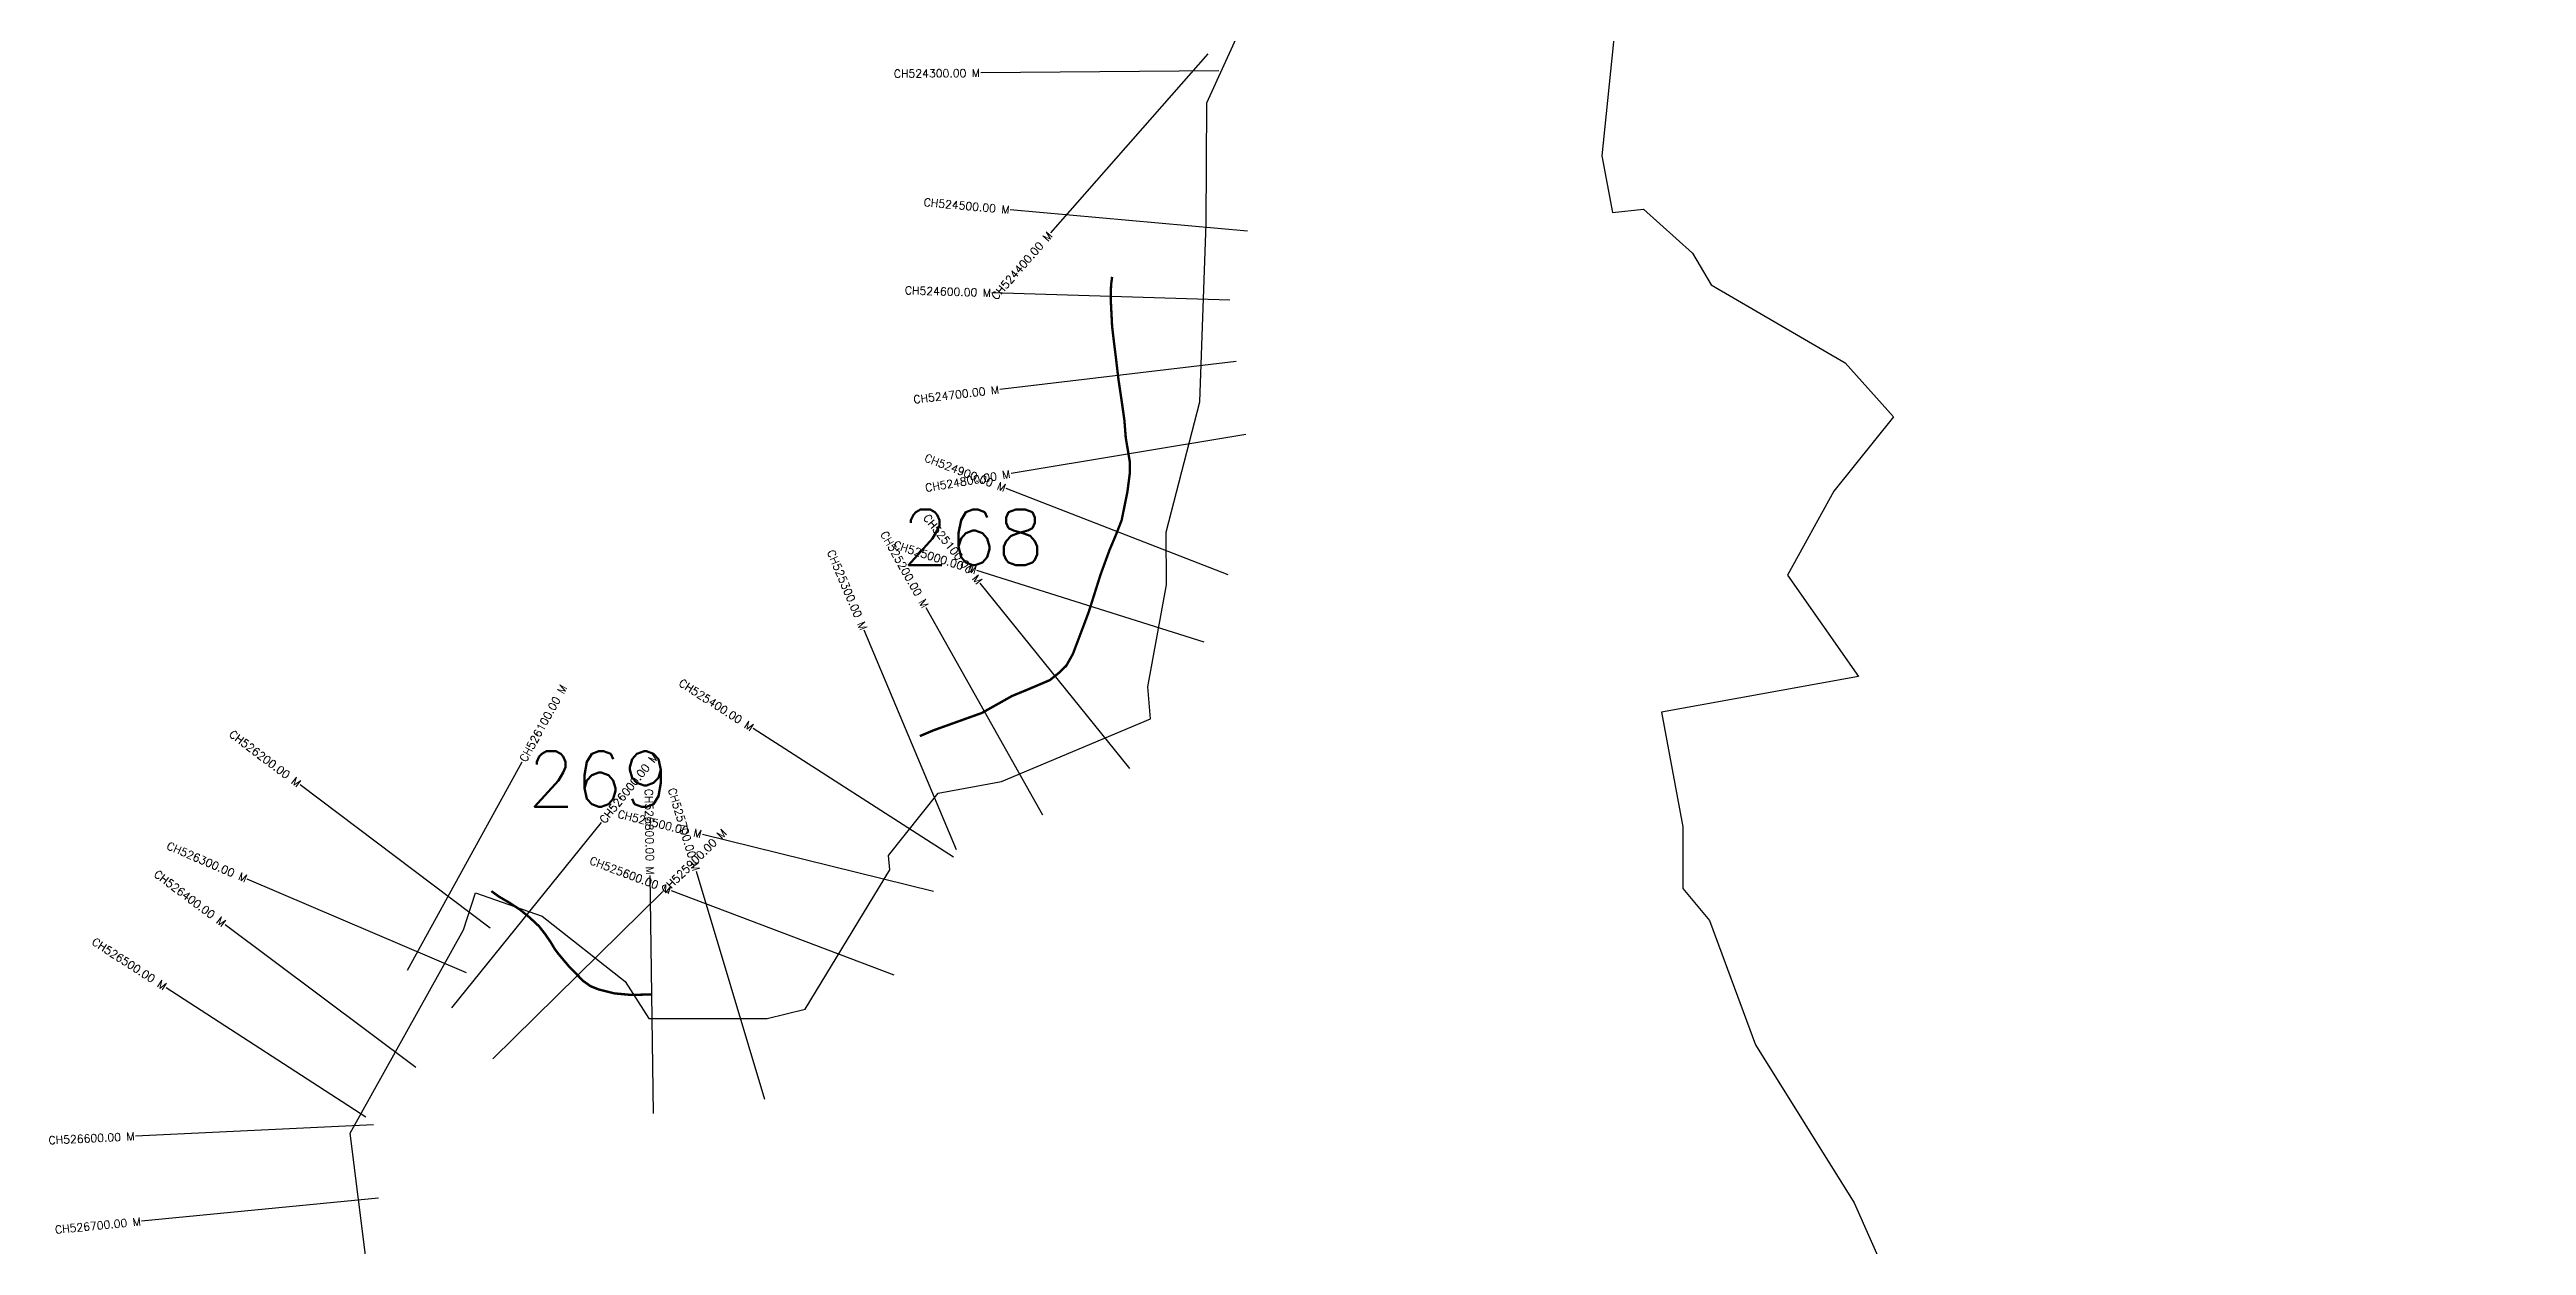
# Model space of a CAD drawing. Header units: metres. Extents: x 316827 to 319946, y 1872732 to 1878514.
# Drawn here: x 316827 to 319946, y 1874699 to 1876207 of the extents above; entities that cross this region are included whole.
import ezdxf
from ezdxf.enums import TextEntityAlignment as Align

# ---------------------------------------------------------------- set-up
doc = ezdxf.new("R2010")
doc.units = ezdxf.units.M
for name, color, linetype in [('CS', 134, 'Continuous'), ('CSMark', 6, 'Continuous'), ('NATURALLY PROTECTED', 3, 'Continuous'), ('village', 3, 'Continuous')]:
    doc.layers.add(name, color=color, linetype=linetype)
doc.styles.get("Standard").update_dxf_attribs({"font": 'simplex.shx'})

msp = doc.modelspace()

# ---------------------------------------------------------------- linework, layer by layer
at = {"color": 6, "flags": 128}
msp.add_lwpolyline([(318896, 1875950.1), (318919.5, 1875910.4)], dxfattribs=at)
at = {"layer": 'CS'}
for p, q in [((318285.6, 1876201.4), (318087.8, 1875975.9)), ((318299.8, 1876179.8), (317999.8, 1876177.3)), ((318335.8, 1875977.8), (318037, 1876004.7)), ((318313.4, 1875891.1), (318013.6, 1875900.1)), ((318321.6, 1875813.7), (318023.7, 1875778.4)), ((318333.8, 1875721.7), (318037.9, 1875672.3)), ((318311.4, 1875544.8), (318031.8, 1875653.4)), ((318281, 1875459.8), (317994.9, 1875550.1)), ((318187.6, 1875300.6), (317999.2, 1875534.1)), ((318078, 1875241.8), (317930.9, 1875503.3)), ((317969.4, 1875198.3), (317853, 1875474.8)), ((317965.4, 1875188.7), (317713.1, 1875350.9)), ((317277.7, 1875046.3), (317422.2, 1875309.2)), ((317382, 1875099.3), (317142.5, 1875280)), ((317333.8, 1874999.2), (317522, 1875232.8)), ((317940.4, 1875145.7), (317649.2, 1875217.5)), ((317587.8, 1874865.9), (317583.3, 1875165.8)), ((317727.7, 1874883.5), (317641.9, 1875171)), ((317352, 1875043.3), (317076.1, 1875161.1)), ((317385.2, 1874934.8), (317599.1, 1875145.1)), ((317890.8, 1875040.3), (317610.2, 1875146.6)), ((317288.2, 1874923.9), (317048.1, 1875103.8)), ((317225.4, 1874861.1), (316973.7, 1875024.4)), ((317234.8, 1874851.5), (316935.1, 1874837.2)), ((317241.5, 1874759.3), (316942.9, 1874730))]:
    msp.add_line(p, q, dxfattribs=at)
at = {"layer": 'NATURALLY PROTECTED', "const_width": 3, "flags": 128}
for points in [[(318165.2, 1875920.3), (318163.9, 1875910.2), (318163.4, 1875893.6), (318165.2, 1875857.9), (318167.5, 1875838.3), (318170, 1875818.2), (318173.2, 1875791), (318177.2, 1875764.2), (318180.7, 1875739.4), (318182.4, 1875717.5), (318187.5, 1875687.2), (318187.6, 1875673.6), (318184.5, 1875649.5), (318177.2, 1875613.5), (318169.7, 1875594.3), (318161.8, 1875575.6), (318150.7, 1875545.2), (318135.6, 1875497.4), (318115.9, 1875445.2), (318107.5, 1875430.2), (318098.8, 1875421.7), (318086.9, 1875412.1), (318061.1, 1875401.1), (318039.3, 1875392.1), (318001, 1875370.6), (317940.3, 1875348.8), (317923.1, 1875341.5)], [(317586.3, 1875015.9), (317580.8, 1875015.8), (317559.2, 1875015.3), (317538.6, 1875017.2), (317518.8, 1875022.1), (317508.4, 1875026.3), (317499.2, 1875032.8), (317481.6, 1875050.7), (317467.5, 1875067.5), (317463.2, 1875073.3), (317458, 1875082), (317451.2, 1875091.9), (317443.6, 1875101.7), (317431.5, 1875113), (317419.3, 1875122.9), (317406, 1875131.6), (317393, 1875139.2), (317384.2, 1875145.6), (317383.6, 1875146.2)]]:
    msp.add_lwpolyline(points, dxfattribs=at)
at = {"layer": 'village', "color": 6}
for points in [[(317226, 1874677.2, 0), (317205.8, 1874841.2, 0), (317348.3, 1875097.5, 0), (317363.4, 1875144.1, 0), (317447.6, 1875114.4, 0), (317552, 1875032.2, 0), (317581.9, 1874985.4, 0), (317730.7, 1874985.6, 0), (317778.5, 1874997.4, 0), (317885.4, 1875172.9, 0), (317883.7, 1875190.9, 0), (317946.1, 1875269.6, 0), (318025.7, 1875284.3, 0), (318213.4, 1875363.3, 0), (318210.2, 1875403.6, 0), (318233.9, 1875532.2, 0), (318233.4, 1875598.7, 0), (318275.6, 1875762.6, 0), (318283.7, 1875987.7, 0), (318284.7, 1876139.7, 0), (318360.8, 1876307.6, 0)], [(318803.7, 1876286.8, 0), (318782.1, 1876072.7, 0), (318795.3, 1876001.5, 0), (318834.6, 1876005.4, 0), (318896, 1875950.1, 0)], [(318919.5, 1875910.4, 0), (319088.4, 1875812.1, 0), (319149.4, 1875743.7, 0), (319074, 1875650.2, 0), (319015.7, 1875544.3, 0), (319105.1, 1875416.7, 0), (318856.9, 1875371.7, 0), (318883.9, 1875227.3, 0), (318884.1, 1875149.3, 0), (318917.6, 1875109.1, 0), (318975.3, 1874952.3, 0), (319099.9, 1874753.4, 0), (319183.7, 1874563.9, 0), (319275.5, 1874345, 0), (319349.2, 1874181.6, 0), (319454.4, 1873930.2, 0), (319446.9, 1873830.9, 0), (319475.5, 1873767.2, 0), (319510.2, 1873739.1, 0), (319588.1, 1873640.1, 0), (319619.2, 1873580.8, 0), (319815.7, 1873321.8, 0), (319946.4, 1873132.2, 0)]]:
    msp.add_polyline3d(points, dxfattribs=at)

# ---------------------------------------------------------------- texts
at = {"char_height": 70, "attachment_point": 1}
for s, insert in [('268', (317899.9, 1875627.1)), ('269', (317428.8, 1875322.4))]:
    msp.add_mtext_dynamic_manual_height_columns(s, width=95.172, gutter_width=1, heights=[0], dxfattribs=dict(at, insert=insert))
at = {"layer": 'CSMark'}
for s, rotation, p in [('CH524300.00 M', 0.4785, (317998.8, 1876177.3)), ('CH524500.00 M', 354.854, (318036, 1876004.8)), ('CH524400.00 M', 48.7506, (318087.2, 1875975.1)), ('CH524600.00 M', 358.2819, (318012.6, 1875900.1)), ('CH524700.00 M', 6.7436, (318022.7, 1875778.3)), ('CH524900.00 M', 338.7852, (318030.8, 1875653.7)), ('CH524800.00 M', 9.4877, (318036.9, 1875672.1)), ('CH525100.00 M', 308.8966, (317998.6, 1875534.9)), ('CH525300.00 M', 292.835, (317852.6, 1875475.7)), ('CH525200.00 M', 299.3469, (317930.4, 1875504.2)), ('CH525000.00 M', 342.4824, (317994, 1875550.4)), ('CH525400.00 M', 327.2628, (317712.3, 1875351.5)), ('CH526200.00 M', 322.9636, (317141.7, 1875280.6)), ('CH525800.00 M', 270.8615, (317583.3, 1875166.8)), ('CH525700.00 M', 286.6131, (317641.6, 1875171.9)), ('CH525500.00 M', 346.1488, (317648.2, 1875217.7)), ('CH526300.00 M', 336.8837, (317075.2, 1875161.5)), ('CH526400.00 M', 323.1519, (317047.3, 1875104.4)), ('CH525600.00 M', 339.2557, (317609.3, 1875146.9)), ('CH526500.00 M', 327.0173, (316972.9, 1875024.9)), ('CH526600.00 M', 2.7275, (316934.1, 1874837.2)), ('CH526700.00 M', 5.6026, (316941.9, 1874729.9))]:
    msp.add_text(s, height=10, rotation=rotation, dxfattribs=at).set_placement(p, align=Align.MIDDLE_RIGHT)
for s, rotation, p in [('CH526100.00 M', 61.2076, (317422.7, 1875310.1)), ('CH526000.00 M', 51.1389, (317522.6, 1875233.5)), ('CH525900.00 M', 44.5167, (317599.8, 1875145.8))]:
    msp.add_text(s, height=10, rotation=rotation, dxfattribs=at).set_placement(p, align=Align.MIDDLE_LEFT)

doc.saveas('drawing.dxf')
